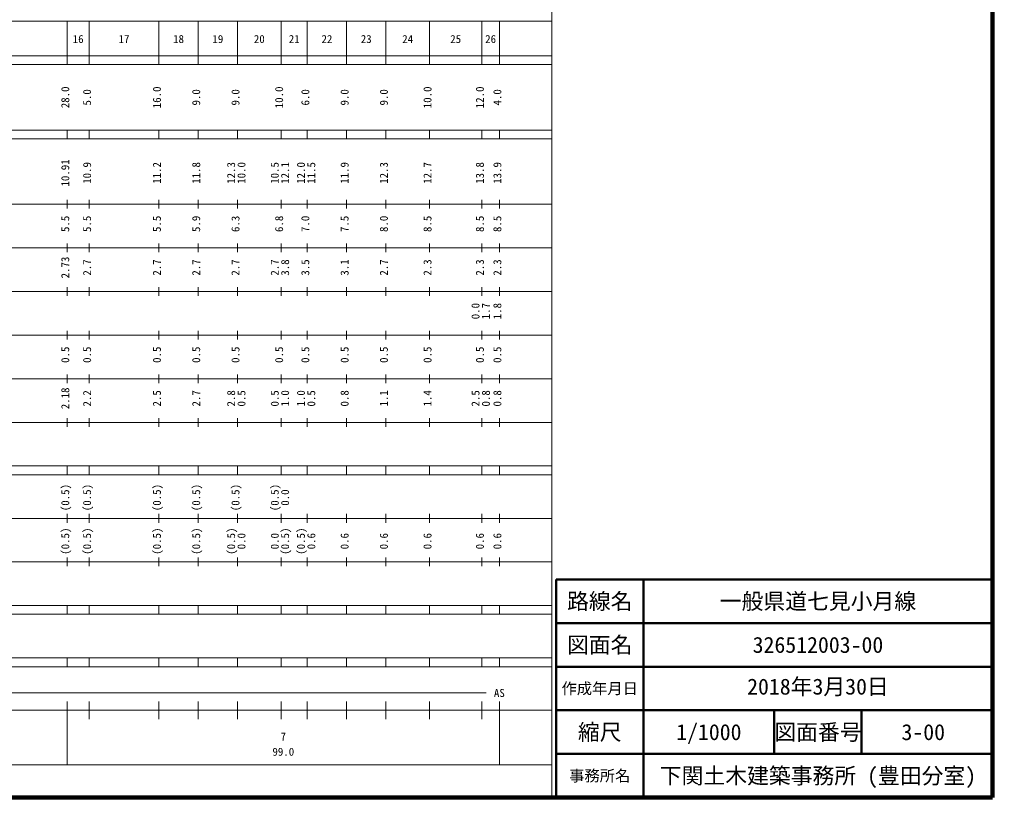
# Model space of a CAD drawing. Units: millimetres, scale not verified. Extents: x 40000 to 680000, y 20000 to 380000.
# Drawn here: x 457046 to 680000, y 20000 to 198357 of the extents above; entities that cross this region are included whole.
import ezdxf
from ezdxf.enums import TextEntityAlignment as Align

# ---------------------------------------------------------------- set-up
doc = ezdxf.new("R2010")
doc.units = ezdxf.units.MM
doc.header["$LTSCALE"] = 1000
for name, color, linetype, lineweight in [('M-TTL', 2, 'Continuous', 140), ('M-TTL-BAND', 7, 'Continuous', 13), ('M-TTL-FRAM', 2, 'Continuous', 50), ('M-TTL-LINE', 7, 'Continuous', 50)]:
    doc.layers.add(name, color=color, linetype=linetype, lineweight=lineweight)
doc.layers.add('M-TTL-TXT', color=7, linetype='Continuous')
doc.styles.add('ＭＳ ゴシック', font='')
doc.styles.get('ＭＳ ゴシック').set_extended_font_data('MS Gothic')

msp = doc.modelspace()

# ---------------------------------------------------------------- linework, layer by layer
at = {"layer": 'M-TTL'}
for p, q in [((680000, 20000), (680000, 380000)), ((40000, 20000), (680000, 20000))]:
    msp.add_line(p, q, dxfattribs=at)
at = {"layer": 'M-TTL-BAND'}
for p, q in [((579000, 20000), (579000, 370000)), ((68000, 198000), (579000, 198000)), ((468000, 188000), (468000, 198000)), ((473000, 188000), (473000, 198000)), ((489000, 188000), (489000, 198000)), ((498000, 188000), (498000, 198000)), ((507000, 188000), (507000, 198000)), ((517000, 188000), (517000, 198000)), ((523000, 188000), (523000, 198000)), ((532000, 188000), (532000, 198000)), ((541000, 188000), (541000, 198000)), ((551000, 188000), (551000, 198000)), ((563000, 188000), (563000, 198000)), ((567000, 188000), (567000, 198000)), ((40000, 190000), (579000, 190000)), ((40000, 188000), (579000, 188000)), ((40000, 173000), (579000, 173000)), ((468000, 171000), (468000, 173000)), ((473000, 171000), (473000, 173000)), ((489000, 171000), (489000, 173000)), ((498000, 171000), (498000, 173000)), ((507000, 171000), (507000, 173000)), ((517000, 171000), (517000, 173000)), ((523000, 171000), (523000, 173000)), ((532000, 171000), (532000, 173000)), ((541000, 171000), (541000, 173000)), ((551000, 171000), (551000, 173000)), ((563000, 171000), (563000, 173000)), ((567000, 171000), (567000, 173000)), ((40000, 171000), (579000, 171000)), ((468000, 155000), (468000, 157000)), ((473000, 155000), (473000, 157000)), ((489000, 155000), (489000, 157000)), ((498000, 155000), (498000, 157000)), ((507000, 155000), (507000, 157000)), ((517000, 155000), (517000, 157000)), ((523000, 155000), (523000, 157000)), ((532000, 155000), (532000, 157000)), ((541000, 155000), (541000, 157000)), ((551000, 155000), (551000, 157000)), ((563000, 155000), (563000, 157000)), ((567000, 155000), (567000, 157000)), ((40000, 156000), (579000, 156000)), ((46000, 146000), (579000, 146000)), ((468000, 145000), (468000, 147000)), ((473000, 145000), (473000, 147000)), ((489000, 145000), (489000, 147000)), ((498000, 145000), (498000, 147000)), ((507000, 145000), (507000, 147000)), ((517000, 145000), (517000, 147000)), ((523000, 145000), (523000, 147000)), ((532000, 145000), (532000, 147000)), ((541000, 145000), (541000, 147000)), ((551000, 145000), (551000, 147000)), ((563000, 145000), (563000, 147000)), ((567000, 145000), (567000, 147000)), ((468000, 135000), (468000, 137000)), ((473000, 135000), (473000, 137000)), ((489000, 135000), (489000, 137000)), ((498000, 135000), (498000, 137000)), ((507000, 135000), (507000, 137000)), ((517000, 135000), (517000, 137000)), ((523000, 135000), (523000, 137000)), ((532000, 135000), (532000, 137000)), ((541000, 135000), (541000, 137000)), ((551000, 135000), (551000, 137000)), ((563000, 135000), (563000, 137000)), ((567000, 135000), (567000, 137000)), ((52000, 136000), (579000, 136000)), ((46000, 126000), (579000, 126000)), ((468000, 125000), (468000, 127000)), ((473000, 125000), (473000, 127000)), ((489000, 125000), (489000, 127000)), ((498000, 125000), (498000, 127000)), ((507000, 125000), (507000, 127000)), ((517000, 125000), (517000, 127000)), ((523000, 125000), (523000, 127000)), ((532000, 125000), (532000, 127000)), ((541000, 125000), (541000, 127000)), ((551000, 125000), (551000, 127000)), ((563000, 125000), (563000, 127000)), ((567000, 125000), (567000, 127000)), ((52000, 116000), (579000, 116000)), ((468000, 115000), (468000, 117000)), ((473000, 115000), (473000, 117000)), ((489000, 115000), (489000, 117000)), ((498000, 115000), (498000, 117000)), ((507000, 115000), (507000, 117000)), ((517000, 115000), (517000, 117000)), ((523000, 115000), (523000, 117000)), ((532000, 115000), (532000, 117000)), ((541000, 115000), (541000, 117000)), ((551000, 115000), (551000, 117000)), ((563000, 115000), (563000, 117000)), ((567000, 115000), (567000, 117000)), ((46000, 106000), (579000, 106000)), ((468000, 105000), (468000, 107000)), ((473000, 105000), (473000, 107000)), ((489000, 105000), (489000, 107000)), ((498000, 105000), (498000, 107000)), ((507000, 105000), (507000, 107000)), ((517000, 105000), (517000, 107000)), ((523000, 105000), (523000, 107000)), ((532000, 105000), (532000, 107000)), ((541000, 105000), (541000, 107000)), ((551000, 105000), (551000, 107000)), ((563000, 105000), (563000, 107000)), ((567000, 105000), (567000, 107000)), ((40000, 96000), (579000, 96000)), ((468000, 94000), (468000, 96000)), ((473000, 94000), (473000, 96000)), ((489000, 94000), (489000, 96000)), ((498000, 94000), (498000, 96000)), ((507000, 94000), (507000, 96000)), ((517000, 94000), (517000, 96000)), ((523000, 94000), (523000, 96000)), ((532000, 94000), (532000, 96000)), ((541000, 94000), (541000, 96000)), ((551000, 94000), (551000, 96000)), ((563000, 94000), (563000, 96000)), ((567000, 94000), (567000, 96000)), ((40000, 94000), (579000, 94000)), ((468000, 83000), (468000, 85000)), ((473000, 83000), (473000, 85000)), ((489000, 83000), (489000, 85000)), ((498000, 83000), (498000, 85000)), ((507000, 83000), (507000, 85000)), ((517000, 83000), (517000, 85000)), ((523000, 83000), (523000, 85000)), ((532000, 83000), (532000, 85000)), ((541000, 83000), (541000, 85000)), ((551000, 83000), (551000, 85000)), ((563000, 83000), (563000, 85000)), ((567000, 83000), (567000, 85000)), ((49000, 84000), (579000, 84000)), ((40000, 74000), (579000, 74000)), ((468000, 73000), (468000, 75000)), ((473000, 73000), (473000, 75000)), ((489000, 73000), (489000, 75000)), ((498000, 73000), (498000, 75000)), ((507000, 73000), (507000, 75000)), ((517000, 73000), (517000, 75000)), ((523000, 73000), (523000, 75000)), ((532000, 73000), (532000, 75000)), ((541000, 73000), (541000, 75000)), ((551000, 73000), (551000, 75000)), ((563000, 73000), (563000, 75000)), ((567000, 73000), (567000, 75000)), ((40000, 64000), (579000, 64000)), ((468000, 62000), (468000, 64000)), ((473000, 62000), (473000, 64000)), ((489000, 62000), (489000, 64000)), ((498000, 62000), (498000, 64000)), ((507000, 62000), (507000, 64000)), ((517000, 62000), (517000, 64000)), ((523000, 62000), (523000, 64000)), ((532000, 62000), (532000, 64000)), ((541000, 62000), (541000, 64000)), ((551000, 62000), (551000, 64000)), ((563000, 62000), (563000, 64000)), ((567000, 62000), (567000, 64000)), ((40000, 62000), (579000, 62000)), ((40000, 52000), (579000, 52000)), ((468000, 50000), (468000, 52000)), ((473000, 50000), (473000, 52000)), ((489000, 50000), (489000, 52000)), ((498000, 50000), (498000, 52000)), ((507000, 50000), (507000, 52000)), ((517000, 50000), (517000, 52000)), ((523000, 50000), (523000, 52000)), ((532000, 50000), (532000, 52000)), ((541000, 50000), (541000, 52000)), ((551000, 50000), (551000, 52000)), ((563000, 50000), (563000, 52000)), ((567000, 50000), (567000, 52000)), ((40000, 50000), (579000, 50000)), ((71000, 44000), (564000, 44000)), ((468000, 27500), (468000, 42000)), ((473000, 38000), (473000, 42000)), ((489000, 38000), (489000, 42000)), ((498000, 38000), (498000, 42000)), ((507000, 38000), (507000, 42000)), ((517000, 38000), (517000, 42000)), ((523000, 38000), (523000, 42000)), ((532000, 38000), (532000, 42000)), ((541000, 38000), (541000, 42000)), ((551000, 38000), (551000, 42000)), ((563000, 38000), (563000, 42000)), ((567000, 27500), (567000, 42000)), ((40000, 40000), (579000, 40000)), ((68000, 27500), (579000, 27500))]:
    msp.add_line(p, q, dxfattribs=at)
at = {"layer": 'M-TTL-FRAM'}
for p, q in [((680000, 70000), (580000, 70000)), ((580000, 70000), (580000, 20000))]:
    msp.add_line(p, q, dxfattribs=at)
at = {"layer": 'M-TTL-LINE'}
for p, q in [((600000, 70000), (600000, 20000)), ((680000, 60000), (580000, 60000)), ((680000, 50000), (580000, 50000)), ((680000, 40000), (580000, 40000)), ((630000, 40000), (630000, 30000)), ((650000, 40000), (650000, 30000)), ((680000, 30000), (580000, 30000))]:
    msp.add_line(p, q, dxfattribs=at)

# ---------------------------------------------------------------- texts
at = {"layer": 'M-TTL-BAND', "style": 'ＭＳ ゴシック'}
for s, p in [('16', (470500, 192405)), ('17', (481000, 192405)), ('18', (493500, 192405)), ('19', (502500, 192405)), ('20', (512000, 192405)), ('21', (520000, 192405)), ('22', (527500, 192405)), ('23', (536500, 192405)), ('24', (546000, 192405)), ('25', (557000, 192405)), ('26', (565000, 192405)), ('AS', (567000, 42500)), ('7', (517500, 32523)), ('99.0', (517500, 29033))]:
    msp.add_text(s, height=1833, dxfattribs=at).set_placement(p, align=Align.BOTTOM_CENTER)
for s, p in [('28.0', (469000, 180500)), ('16.0', (490000, 180500)), ('10.0', (518000, 180500)), ('10.0', (552000, 180500)), ('12.0', (564000, 180500)), ('5.0', (474000, 180500)), ('9.0', (499000, 180500)), ('9.0', (508000, 180500)), ('6.0', (524000, 180500)), ('9.0', (533000, 180500)), ('9.0', (542000, 180500)), ('4.0', (568000, 180500)), ('10.91', (469000, 163174)), ('10.9', (474000, 163174)), ('11.2', (490000, 163174)), ('11.8', (499000, 163174)), ('12.3', (507000, 163174)), ('10.0', (509370, 163174)), ('10.5', (517000, 163174)), ('12.1', (519370, 163174)), ('12.0', (523000, 163174)), ('11.5', (525370, 163174)), ('11.9', (533000, 163174)), ('12.3', (542000, 163174)), ('12.7', (552000, 163174)), ('13.8', (564000, 163174)), ('13.9', (568000, 163174)), ('5.5', (469000, 151500)), ('5.5', (474000, 151500)), ('5.5', (490000, 151500)), ('5.9', (499000, 151500)), ('6.3', (508000, 151500)), ('6.8', (518000, 151500)), ('7.0', (524000, 151500)), ('7.5', (533000, 151500)), ('8.0', (542000, 151500)), ('8.5', (552000, 151500)), ('8.5', (564000, 151500)), ('8.5', (568000, 151500)), ('2.73', (469000, 141500)), ('2.7', (474000, 141500)), ('2.7', (490000, 141500)), ('2.7', (499000, 141500)), ('2.7', (508000, 141500)), ('2.7', (517000, 141500)), ('3.8', (519370, 141500)), ('3.5', (524000, 141500)), ('3.1', (533000, 141500)), ('2.7', (542000, 141500)), ('2.3', (552000, 141500)), ('2.3', (564000, 141500)), ('2.3', (568000, 141500)), ('0.0', (563000, 131500)), ('1.7', (565370, 131500)), ('1.8', (568000, 131500)), ('0.5', (469000, 121500)), ('0.5', (474000, 121500)), ('0.5', (490000, 121500)), ('0.5', (499000, 121500)), ('0.5', (508000, 121500)), ('0.5', (518000, 121500)), ('0.5', (524000, 121500)), ('0.5', (533000, 121500)), ('0.5', (542000, 121500)), ('0.5', (552000, 121500)), ('0.5', (564000, 121500)), ('0.5', (568000, 121500)), ('2.18', (469000, 111500)), ('2.2', (474000, 111500)), ('2.5', (490000, 111500)), ('2.7', (499000, 111500)), ('2.8', (507000, 111500)), ('0.5', (509370, 111500)), ('0.5', (517000, 111500)), ('1.0', (519370, 111500)), ('1.0', (523000, 111500)), ('0.5', (525370, 111500)), ('0.8', (533000, 111500)), ('1.1', (542000, 111500)), ('1.4', (552000, 111500)), ('2.5', (563000, 111500)), ('0.8', (565370, 111500)), ('0.8', (568000, 111500)), ('(0.5)', (469000, 88764)), ('(0.5)', (474000, 88764)), ('(0.5)', (490000, 88764)), ('(0.5)', (499000, 88764)), ('(0.5)', (508000, 88764)), ('(0.5)', (517000, 88764)), ('0.0', (519370, 88764)), ('(0.5)', (469000, 78764)), ('(0.5)', (474000, 78764)), ('(0.5)', (490000, 78764)), ('(0.5)', (499000, 78764)), ('(0.5)', (507000, 78764)), ('0.0', (509370, 78764)), ('0.0', (517000, 78764)), ('(0.5)', (519370, 78764)), ('(0.5)', (523000, 78764)), ('0.6', (525370, 78764)), ('0.6', (533000, 78764)), ('0.6', (542000, 78764)), ('0.6', (552000, 78764)), ('0.6', (564000, 78764)), ('0.6', (568000, 78764))]:
    msp.add_text(s, height=1833, rotation=90, dxfattribs=at).set_placement(p, align=Align.BOTTOM_CENTER)
at = {"layer": 'M-TTL-TXT', "style": 'ＭＳ ゴシック'}
for s, height, p in [('路線名', 3666, (590000, 65000)), ('路線名', 3666, (590000, 65000)), ('一般県道七見小月線', 3666, (640000, 65000)), ('図面名', 3666, (590000, 55000)), ('図面名', 3666, (590000, 55000)), ('326512003-00', 3666, (640000, 55000)), ('作成年月日', 2566, (590000, 45000)), ('作成年月日', 2566, (590000, 45000)), ('縮尺', 3666, (590000, 35000)), ('縮尺', 3666, (590000, 35000)), ('1/1000', 3666, (615000, 35000)), ('図面番号', 3666, (640000, 35000)), ('図面番号', 3666, (640000, 35000)), ('3-00', 3666, (664125, 35000)), ('下関土木建築事務所 (豊田分室)', 3666, (640000, 25000)), ('事務所名', 2566, (590000, 25000)), ('事務所名', 2566, (590000, 25000))]:
    msp.add_text(s, height=height, dxfattribs=at).set_placement(p, align=Align.MIDDLE_CENTER)
msp.add_text('2018年3月30日', height=3666, dxfattribs=at).set_placement((640000, 42500), align=Align.BOTTOM_CENTER)

doc.saveas('drawing.dxf')
